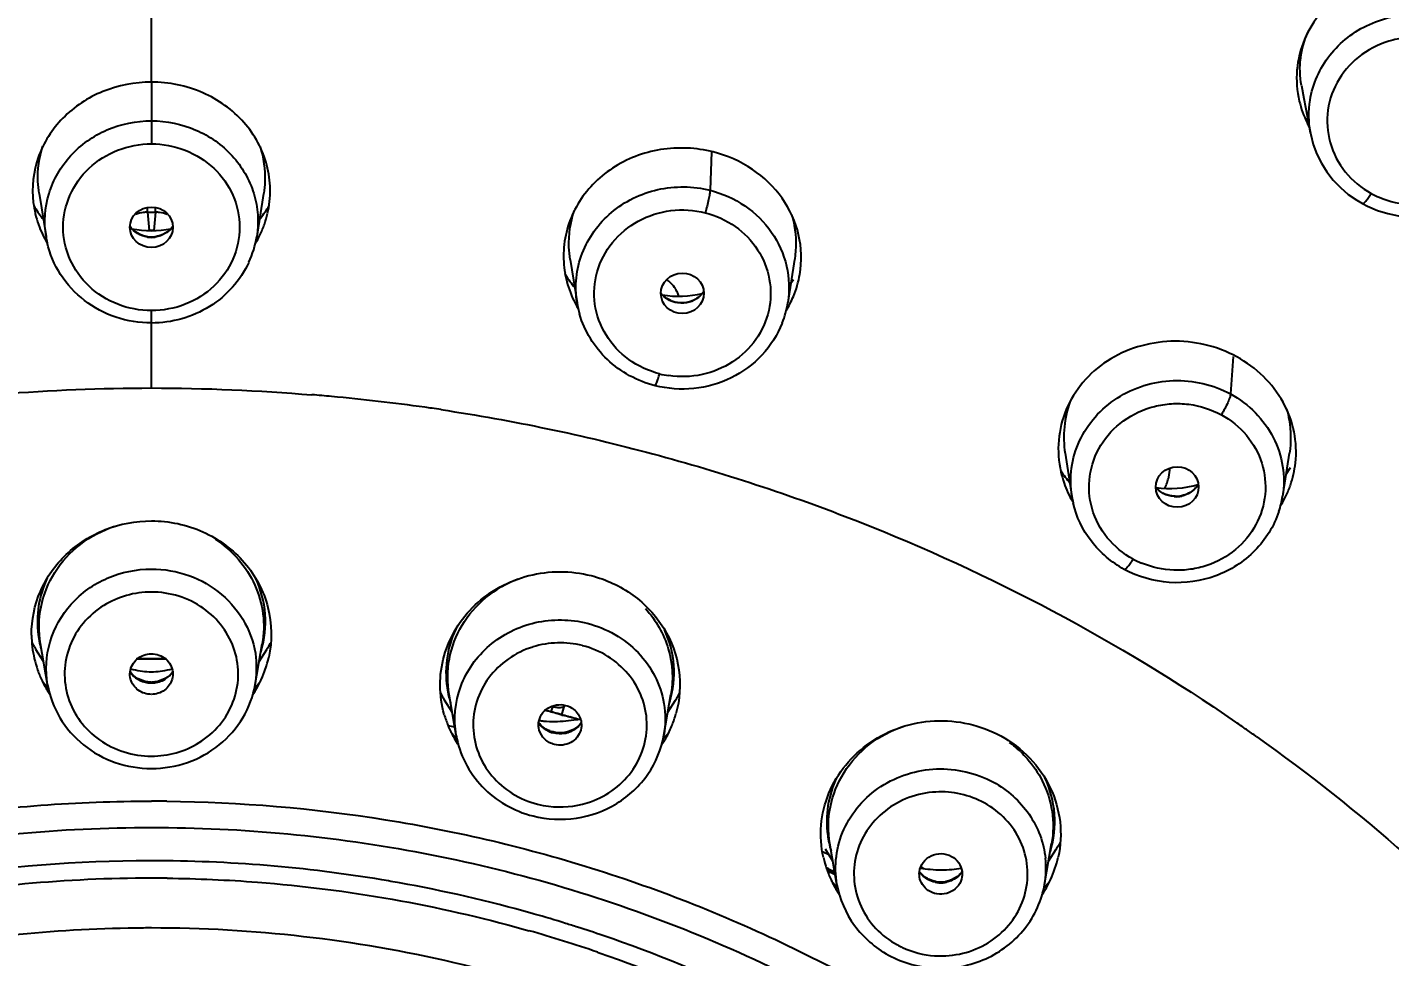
# Model space of a CAD drawing. Header units: millimetres. Extents: x 15137 to 17513, y -10160 to -6800.
# Drawn here: x 16531.18 to 16553.4, y -8244.1 to -8228.93 of the extents above; entities that cross this region are included whole.
import ezdxf

# ---------------------------------------------------------------- set-up
doc = ezdxf.new("R2010")
doc.units = ezdxf.units.MM
doc.styles.add('ARIAL', font='arial.ttf')
doc.dimstyles.get("Standard").update_dxf_attribs({"dimtxt": 15, "dimasz": 15, "dimexe": 0.18, "dimexo": 0.0625, "dimgap": 4, "dimtad": 0, "dimdec": 1, "dimdsep": 46, "dimtxsty": 'ARIAL', "dimcen": 0, "dimclrd": 5, "dimclre": 5, "dimclrt": 5, "dimadec": 0, "dimazin": 0, "dimtfac": 1, "dimtdec": 1, "dimtofl": 0, "dimtmove": 0, "dimatfit": 3, "dimfxl": 1, "dimtolj": 1, "dimtzin": 0, "dimarcsym": 0})

# ---------------------------------------------------------------- blocks, each defined once
blk = doc.blocks.new('*D72')
at = {"color": 5, "lineweight": -2, "transparency": 16777216}
for p, q in [((16473.239, -8277.12), (16473.239, -8173.164)), ((16593.175, -8277.612), (16593.175, -8173.164)), ((16488.239, -8173.344), (16504.502, -8173.344)), ((16578.175, -8173.344), (16561.912, -8173.344))]:
    blk.add_line(p, q, dxfattribs=at)
at = {"color": 5, "transparency": 16777216}
for points in [[(16488.239, -8170.844), (16488.239, -8175.844), (16473.239, -8173.344)], [(16578.175, -8170.844), (16578.175, -8175.844), (16593.175, -8173.344)]]:
    blk.add_solid(points, dxfattribs=at)
at = {"layer": 'Defpoints', "color": 0, "transparency": 16777216}
for p in [(16593.175, -8173.344), (16473.239, -8277.182), (16593.175, -8277.675)]:
    blk.add_point(p, dxfattribs=at)
at = {"color": 5, "transparency": 16777216, "insert": (16533.207, -8173.344), "char_height": 15, "attachment_point": 5, "style": 'ARIAL'}
blk.add_mtext('\\A1;%%C120', dxfattribs=at)

msp = doc.modelspace()

# ---------------------------------------------------------------- linework, layer by layer
at = {"linetype": 'Continuous'}
for p, q in [((16533.207, -8229.826), (16533.207, -8226.805)), ((16533.207, -8229.826), (16533.207, -8230.834)), ((16551.966, -8229.883), (16552.005, -8230.093)), ((16552.005, -8230.093), (16552.086, -8230.519)), ((16552.086, -8230.519), (16552.112, -8230.66)), ((16542.341, -8230.965), (16542.318, -8231.592)), ((16531.377, -8231.643), (16531.488, -8232.348)), ((16535.037, -8231.643), (16534.925, -8232.348)), ((16533.141, -8231.951), (16533.141, -8231.872)), ((16533.141, -8231.951), (16533.273, -8231.951)), ((16533.141, -8231.951), (16533.17, -8232.247)), ((16533.273, -8231.951), (16533.244, -8232.247)), ((16533.273, -8231.951), (16533.273, -8231.872)), ((16531.444, -8232.07), (16531.427, -8232.047)), ((16534.969, -8232.07), (16534.987, -8232.047)), ((16533.244, -8232.247), (16533.17, -8232.247)), ((16540.038, -8232.722), (16540.15, -8233.428)), ((16543.698, -8232.721), (16543.587, -8233.425)), ((16543.637, -8233.108), (16543.679, -8233.048)), ((16533.207, -8233.758), (16533.207, -8233.556)), ((16533.207, -8234.819), (16533.207, -8233.759)), ((16550.851, -8234.306), (16550.808, -8234.917)), ((16548.109, -8235.884), (16548.22, -8236.59)), ((16551.664, -8236.546), (16551.769, -8235.882)), ((16551.715, -8236.226), (16551.784, -8236.116)), ((16551.658, -8236.584), (16551.658, -8236.586)), ((16531.448, -8239.282), (16531.324, -8239.085)), ((16531.514, -8239.659), (16531.398, -8238.994)), ((16534.9, -8239.659), (16535.015, -8238.994)), ((16534.965, -8239.282), (16535.089, -8239.085)), ((16538.113, -8240.111), (16537.989, -8239.915)), ((16538.178, -8240.488), (16538.063, -8239.823)), ((16541.565, -8240.488), (16541.68, -8239.823)), ((16541.63, -8240.111), (16541.754, -8239.915)), ((16539.749, -8240.017), (16539.722, -8240.11)), ((16539.899, -8240.155), (16539.942, -8240.004)), ((16539.917, -8240.167), (16539.899, -8240.163)), ((16539.919, -8240.161), (16539.902, -8240.156)), ((16539.903, -8240.153), (16539.921, -8240.158)), ((16539.903, -8240.156), (16539.92, -8240.161)), ((16544.152, -8242.383), (16544.258, -8242.434)), ((16544.152, -8242.383), (16544.258, -8242.434)), ((16544.323, -8242.544), (16544.199, -8242.347)), ((16544.389, -8242.921), (16544.273, -8242.256)), ((16547.775, -8242.921), (16547.89, -8242.256)), ((16547.84, -8242.544), (16547.964, -8242.347)), ((16545.75, -8242.63), (16545.8, -8242.66)), ((16545.75, -8242.63), (16545.8, -8242.661)), ((16545.778, -8242.658), (16545.752, -8242.643)), ((16545.783, -8242.652), (16545.756, -8242.636)), ((16539.452, -8243.406), (16539.416, -8243.396)), ((16539.452, -8243.407), (16539.416, -8243.396)), ((16539.288, -8243.656), (16539.367, -8243.678)), ((16539.288, -8243.657), (16539.33, -8243.667)), ((16539.33, -8243.667), (16539.366, -8243.679)), ((16540.483, -8244.029), (16540.509, -8244.037)), ((16540.484, -8244.028), (16540.509, -8244.037))]:
    msp.add_line(p, q, dxfattribs=at)
for points in [[(16552.112, -8230.659), (16552.117, -8230.683), (16552.158, -8230.844), (16552.216, -8231.001), (16552.29, -8231.15)], [(16552.959, -8231.809), (16553.044, -8231.852), (16553.206, -8231.92), (16553.375, -8231.972), (16553.55, -8232.007), (16553.728, -8232.025), (16553.906, -8232.025), (16554.084, -8232.007), (16554.26, -8231.972), (16554.431, -8231.921), (16554.596, -8231.852), (16554.753, -8231.768), (16554.899, -8231.669), (16555.034, -8231.557), (16555.156, -8231.432), (16555.264, -8231.297), (16555.357, -8231.152), (16555.434, -8230.998), (16555.494, -8230.838), (16555.537, -8230.672)], [(16552.29, -8231.15), (16552.379, -8231.293), (16552.483, -8231.425), (16552.6, -8231.548), (16552.728, -8231.658), (16552.867, -8231.755), (16552.959, -8231.809)]]:
    msp.add_lwpolyline(points, dxfattribs=at)
for centre, radius, start, end in [((16553.577, -8229.745), 1.693, 193.348, 206.1013), ((16553.545, -8228.866), 2.165, 224.9843, 227.1288), ((16553.61, -8229.73), 1.729, 206.0868, 208.5345), ((16553.805, -8230.355), 1.468, 241.3869, 247.0454), ((16532.943, -8231.593), 1.674, 186.7155, 199.5141), ((16533.133, -8232.466), 0.515, 96.4771, 110.9557), ((16533.134, -8232.473), 0.522, 89.2844, 96.4712), ((16533.279, -8232.473), 0.522, 83.5321, 90.7156), ((16533.28, -8232.466), 0.515, 69.0524, 83.5261), ((16533.468, -8231.592), 1.677, 340.5794, 347.0365), ((16532.996, -8231.572), 1.732, 199.5761, 210.852), ((16533.438, -8231.581), 1.709, 334.2081, 340.5609), ((16533.07, -8232.095), 1.602, 189.0811, 192.5765), ((16533.207, -8231.92), 0.44, 261.6962, 269.9665), ((16533.172, -8232.768), 0.521, 90.2731, 92.8662), ((16533.207, -8231.903), 0.45, 262.4498, 269.9674), ((16533.206, -8231.903), 0.45, 270.0326, 277.5537), ((16533.206, -8231.92), 0.44, 270.0329, 278.2564), ((16533.241, -8232.769), 0.522, 87.1233, 89.7139), ((16533.333, -8232.092), 1.612, 335.2175, 350.8715), ((16533.399, -8231.562), 1.753, 329.1292, 334.2131), ((16541.585, -8232.664), 1.656, 176.8683, 189.7806), ((16541.618, -8232.658), 1.69, 189.7936, 196.1497), ((16541.346, -8233.46), 0.485, 46.8533, 57.1061), ((16542.154, -8232.687), 1.652, 343.8174, 350.3632), ((16541.657, -8232.645), 1.73, 196.2077, 208.7754), ((16541.355, -8233.449), 0.471, 31.4941, 46.8289), ((16541.365, -8233.443), 0.459, 23.6079, 31.4178), ((16541.369, -8233.441), 0.455, 15.4329, 23.5953), ((16542.129, -8232.679), 1.678, 337.3288, 343.7977), ((16541.701, -8232.622), 1.78, 208.7516, 210.704), ((16541.733, -8233.173), 1.604, 189.1536, 195.8629), ((16542.003, -8233.172), 1.604, 338.4746, 350.9398), ((16542.083, -8232.659), 1.728, 328.7714, 337.3163), ((16541.961, -8232.082), 2.161, 317.9781, 319.172), ((16541.878, -8233.028), 1.606, 256.2271, 261.6851), ((16533.075, -8268.544), 33.727, 84.7782, 85.3217), ((16533.301, -8266.224), 31.395, 82.0043, 84.8038), ((16549.773, -8235.621), 1.684, 159.5947, 189.0795), ((16533.519, -8264.57), 29.727, 81.7538, 81.9771), ((16533.502, -8264.693), 29.851, 81.4691, 81.7538), ((16549.722, -8235.803), 1.724, 192.8891, 199.2059), ((16548.923, -8236.076), 0.898, 347.3813, 356.8759), ((16550.226, -8235.86), 1.651, 340.6295, 353.6754), ((16549.756, -8235.79), 1.761, 199.2395, 210.2826), ((16548.91, -8236.072), 0.912, 335.0835, 347.3391), ((16550.189, -8235.847), 1.691, 334.1779, 340.6183), ((16549.796, -8236.335), 1.596, 189.1868, 192.9039), ((16549.917, -8236.148), 0.445, 266.3021, 282.6745), ((16549.916, -8236.129), 0.457, 268.6124, 281.8888), ((16550.08, -8236.334), 1.597, 341.6808, 350.9334), ((16550.166, -8235.836), 1.717, 327.5712, 334.1754), ((16550.021, -8235.24), 2.158, 318.862, 319.4971), ((16550.029, -8235.247), 2.148, 319.496, 321.6615), ((16549.958, -8236.233), 1.565, 241.826, 247.3786), ((16533.011, -8238.836), 1.76, 180.4856, 193.1109), ((16533.031, -8238.633), 1.684, 187.3596, 196.5392), ((16533.042, -8238.001), 2.031, 208.4496, 210.8028), ((16533.048, -8237.998), 2.038, 210.8035, 212.2481), ((16533.364, -8237.997), 2.039, 327.7522, 328.8652), ((16533.371, -8238.001), 2.032, 328.8655, 331.5746), ((16539.871, -8240.473), 1.494, 75.8034, 107.2854), ((16533.02, -8238.834), 1.769, 193.1108, 199.3608), ((16533.207, -8264.394), 25.148, 90.0032, 90.5609), ((16533.207, -8264.375), 25.134, 89.4495, 90.5506), ((16533.207, -8264.393), 25.148, 89.4414, 90.0032), ((16533.38, -8239.396), 1.543, 350.2015, 6.5397), ((16533.395, -8238.835), 1.767, 341.3219, 347.5798), ((16533.037, -8238.828), 1.788, 199.378, 205.5541), ((16533.206, -8238.369), 1.082, 268.2228, 269.9408), ((16533.207, -8238.372), 1.079, 269.9528, 271.8049), ((16533.359, -8238.82), 1.806, 328.9274, 341.2624), ((16533.082, -8238.293), 2.111, 218.2235, 220.2174), ((16533.069, -8238.812), 1.823, 205.5558, 212.2036), ((16533.099, -8238.279), 2.133, 220.2178, 222.4696), ((16533.207, -8239.157), 0.461, 262.6325, 269.9609), ((16533.207, -8239.195), 0.438, 262.2795, 269.9729), ((16533.206, -8239.157), 0.461, 270.0389, 277.3533), ((16533.207, -8239.192), 0.442, 270.0084, 277.2703), ((16533.338, -8238.808), 1.831, 327.8067, 328.9474), ((16533.322, -8238.285), 2.124, 317.5258, 321.6471), ((16533.08, -8238.806), 1.835, 212.1981, 213.4796), ((16533.335, -8238.807), 1.834, 326.4983, 327.8067), ((16539.708, -8238.83), 2.033, 208.4166, 211.0394), ((16539.71, -8238.828), 2.036, 211.0391, 212.2345), ((16539.693, -8239.463), 1.682, 190.6889, 197.0423), ((16540.023, -8238.823), 2.046, 327.7252, 328.9003), ((16540.038, -8238.831), 2.029, 328.8985, 331.3916), ((16539.691, -8239.662), 1.776, 195.9259, 202.12), ((16533.256, -8264.063), 24.817, 74.6281, 75.1483), ((16533.259, -8264.066), 24.816, 74.6307, 75.1506), ((16533.258, -8264.056), 24.81, 74.4627, 74.6281), ((16533.261, -8264.061), 24.81, 74.474, 74.6307), ((16533.263, -8264.052), 24.801, 73.8713, 74.4317), ((16533.259, -8264.05), 24.803, 74.1545, 74.4202), ((16533.262, -8264.043), 24.796, 73.8503, 74.1545), ((16540.052, -8239.661), 1.775, 338.1525, 344.4017), ((16539.711, -8239.653), 1.798, 202.1375, 208.2686), ((16533.229, -8264.872), 25.008, 78.6387, 78.8912), ((16539.729, -8238.967), 1.294, 261.2474, 264.6415), ((16539.87, -8240.029), 0.433, 239.3059, 255.7229), ((16539.793, -8237.998), 2.26, 278.8566, 280.5001), ((16540.022, -8239.649), 1.809, 331.4127, 338.1506), ((16533.88, -8264.924), 29.952, 55.1477, 55.3961), ((16533.89, -8264.91), 29.935, 54.9839, 55.1476), ((16533.899, -8264.898), 29.92, 54.5896, 54.9839), ((16539.751, -8239.12), 2.116, 218.2948, 222.4255), ((16539.74, -8239.638), 1.83, 208.2623, 212.2245), ((16539.75, -8239.631), 1.843, 212.2216, 213.6051), ((16539.873, -8240.029), 0.433, 280.124, 288.3547), ((16540.007, -8239.641), 1.825, 326.3574, 327.8019), ((16540.009, -8239.642), 1.822, 327.8014, 331.4164), ((16539.979, -8239.109), 2.133, 317.5696, 321.6376), ((16546.138, -8242.062), 1.805, 46.2497, 53.8708), ((16533.207, -8265.647), 24.084, 89.397, 89.9999), ((16539.871, -8240.167), 1.491, 255.797, 262.8247), ((16545.903, -8241.895), 1.681, 187.6877, 196.597), ((16546.229, -8241.252), 2.052, 327.7375, 328.9613), ((16546.242, -8241.26), 2.037, 328.9597, 331.5139), ((16533.207, -8265.337), 22.802, 90.0001, 90.619), ((16533.204, -8265.443), 22.907, 80.5481, 89.9941), ((16545.904, -8242.093), 1.779, 192.6143, 198.8391), ((16546.253, -8242.658), 1.544, 350.2067, 6.0479), ((16546.271, -8242.096), 1.767, 341.2611, 347.5192), ((16533.209, -8265.404), 22.584, 90.006, 100.5032), ((16533.207, -8265.306), 22.487, 89.343, 89.9999), ((16533.231, -8265.259), 22.721, 79.8002, 80.5379), ((16533.465, -8264.116), 24.006, 63.0261, 63.391), ((16545.913, -8242.09), 1.788, 198.8393, 205.01), ((16533.48, -8263.555), 23.495, 62.4111, 62.7838), ((16533.499, -8263.568), 23.468, 62.4211, 62.7626), ((16533.491, -8263.594), 23.493, 62.421, 62.7611), ((16545.936, -8242.079), 1.814, 205.0307, 212.2595), ((16545.968, -8241.547), 2.125, 218.282, 222.4584), ((16546.163, -8240.01), 2.677, 261.055, 264.6006), ((16546.082, -8242.412), 0.468, 260.7203, 279.4099), ((16546.111, -8241.055), 1.63, 275.3624, 280.7869), ((16546.186, -8241.539), 2.137, 317.5421, 321.624), ((16546.233, -8242.082), 1.807, 328.826, 341.235), ((16533.235, -8265.238), 22.7, 74.1993, 79.8009), ((16545.956, -8242.067), 1.837, 212.2479, 213.4605), ((16546.082, -8242.455), 0.441, 257.8593, 274.1701), ((16546.082, -8242.453), 0.442, 274.2251, 282.3664), ((16546.217, -8242.072), 1.826, 326.4721, 327.7437), ((16546.226, -8242.078), 1.815, 327.7439, 328.8231), ((16533.269, -8265.112), 22.57, 72.746, 74.1003), ((16533.207, -8265.364), 21.731, 90.0001, 90.6728), ((16533.281, -8265.042), 22.214, 71.0795, 74.0987), ((16533.284, -8265.064), 22.519, 72.2276, 72.7457), ((16533.299, -8265.017), 22.47, 71.121, 72.2278), ((16546.065, -8242.644), 1.443, 241.3758, 244.9856)]:
    msp.add_arc(centre, radius, start, end, dxfattribs=at)
for centre, major_axis, ratio, start_param, end_param in [((16533.207, -8230.815), (2.205, 0), 0.946447, -2.625503, -2.510191), ((16533.207, -8230.815), (2.205, 0), 0.946447, 5.651784, 5.767103), ((16533.207, -8230.757), (1.579, 0), 0.946447, 4.509692, 4.915077), ((16541.845, -8231.89), (2.205, 0.01), 0.946321, -2.600276, -2.479984), ((16541.807, -8231.827), (1.579, 0.007), 0.946321, 4.539742, 4.955889), ((16549.894, -8235.043), (2.206, 0.017), 0.945977, -2.57758, -2.460317), ((16549.821, -8234.966), (1.58, 0.012), 0.945977, 4.557121, 5.001274)]:
    msp.add_ellipse(centre, major_axis=major_axis, ratio=ratio, start_param=start_param, end_param=end_param, dxfattribs=at)
for centre, major_axis, ratio in [((16533.207, -8232.196), (0.35, 0), 0.946426), ((16541.867, -8233.274), (0.35, 0.002), 0.946303), ((16549.938, -8236.435), (0.35, 0.003), 0.945966)]:
    msp.add_ellipse(centre, major_axis=major_axis, ratio=ratio, dxfattribs=at)
for points, knots in [([(16470.777, -8261.974), (16470.564, -8257.996), (16470.997, -8249.952), (16474.202, -8238.288), (16478.885, -8229.292), (16483.703, -8222.757), (16489.224, -8216.684), (16497.308, -8210.143), (16506.567, -8205.306), (16514.472, -8202.545), (16522.655, -8200.546), (16528.993, -8199.939), (16533.207, -8199.939)], [0, 0, 0, 0, 0.121522, 0.243492, 0.366411, 0.428424, 0.490784, 0.616404, 0.743348, 0.807307, 0.871469, 1, 1, 1, 1]), ([(16595.636, -8261.974), (16595.849, -8257.996), (16595.417, -8249.952), (16592.212, -8238.288), (16587.529, -8229.292), (16582.711, -8222.757), (16577.189, -8216.684), (16569.106, -8210.143), (16559.846, -8205.306), (16551.941, -8202.545), (16543.759, -8200.546), (16537.42, -8199.939), (16533.207, -8199.939)], [0, 0, 0, 0, 0.121522, 0.243492, 0.366411, 0.428424, 0.490784, 0.616404, 0.743348, 0.807307, 0.871469, 1, 1, 1, 1]), ([(16470.991, -8261.672), (16471.131, -8257.909), (16471.921, -8252.257), (16474.088, -8245.011), (16476.987, -8237.969), (16481.943, -8229.707), (16488.441, -8222.535), (16494.421, -8217.583), (16500.907, -8213.172), (16509.804, -8208.805), (16521.3, -8205.597), (16533.231, -8204.516), (16545.161, -8205.605), (16556.655, -8208.822), (16565.548, -8213.196), (16572.03, -8217.612), (16578.007, -8222.568), (16584.499, -8229.745), (16589.448, -8238.01), (16592.341, -8245.055), (16594.502, -8252.302), (16595.287, -8257.955), (16595.424, -8261.718)], [0, 0, 0, 0, 0.060743, 0.091251, 0.121862, 0.183409, 0.24559, 0.276968, 0.308508, 0.371957, 0.43586, 0.500007, 0.564153, 0.628055, 0.691501, 0.72304, 0.754416, 0.816594, 0.87814, 0.90875, 0.939257, 1, 1, 1, 1]), ([(16564.381, -8314.305), (16567.838, -8312.393), (16574.372, -8307.927), (16582.642, -8299.515), (16589.031, -8289.732), (16593.285, -8278.952), (16595.236, -8267.588), (16594.805, -8256.082), (16592.012, -8244.879), (16586.965, -8234.412), (16579.866, -8225.082), (16570.989, -8217.243), (16560.678, -8211.19), (16549.326, -8207.149), (16537.365, -8205.269), (16525.245, -8205.622), (16513.431, -8208.191), (16506.013, -8211.338), (16502.506, -8213.238)], [0, 0, 0, 0, 0.063059, 0.125441, 0.187164, 0.248341, 0.309174, 0.36992, 0.430848, 0.492201, 0.554154, 0.616784, 0.680067, 0.743881, 0.808029, 0.872266, 0.936332, 1, 1, 1, 1]), ([(16473.56, -8257.835), (16473.951, -8254.395), (16475.41, -8247.553), (16479.526, -8237.874), (16485.436, -8229.067), (16492.936, -8221.431), (16501.775, -8215.216), (16511.656, -8210.626), (16522.248, -8207.81), (16529.555, -8207.178), (16533.207, -8207.178)], [0, 0, 0, 0, 0.121505, 0.243723, 0.366989, 0.491492, 0.617254, 0.744133, 0.87184, 1, 1, 1, 1]), ([(16533.207, -8207.178), (16536.868, -8207.178), (16544.193, -8207.813), (16554.809, -8210.643), (16564.71, -8215.255), (16573.561, -8221.5), (16581.064, -8229.17), (16586.965, -8238.014), (16591.061, -8247.729), (16592.498, -8254.594), (16592.877, -8258.044)], [0, 0, 0, 0, 0.128167, 0.25588, 0.382762, 0.508523, 0.633022, 0.756282, 0.878495, 1, 1, 1, 1]), ([(16473.899, -8257.418), (16474.31, -8254.013), (16475.796, -8247.245), (16479.926, -8237.68), (16485.819, -8228.982), (16493.277, -8221.444), (16502.051, -8215.31), (16511.851, -8210.781), (16522.348, -8208.004), (16529.588, -8207.381), (16533.207, -8207.381)], [0, 0, 0, 0, 0.121478, 0.243672, 0.366932, 0.491438, 0.617211, 0.744105, 0.871826, 1, 1, 1, 1]), ([(16533.207, -8207.381), (16536.825, -8207.381), (16544.065, -8208.004), (16554.563, -8210.781), (16564.362, -8215.31), (16573.136, -8221.444), (16580.595, -8228.982), (16586.488, -8237.68), (16590.617, -8247.245), (16592.104, -8254.013), (16592.514, -8257.418)], [0, 0, 0, 0, 0.128174, 0.255895, 0.382789, 0.508562, 0.633068, 0.756328, 0.878522, 1, 1, 1, 1]), ([(16533.207, -8207.81), (16529.615, -8207.81), (16522.43, -8208.429), (16512.01, -8211.184), (16502.282, -8215.677), (16493.571, -8221.764), (16486.164, -8229.244), (16481.271, -8236.458), (16478.243, -8242.652), (16475.831, -8249.055), (16474.719, -8254.092), (16474.309, -8257.473)], [0, 0, 0, 0, 0.128122, 0.255798, 0.382654, 0.508402, 0.632897, 0.75616, 0.817448, 0.87851, 1, 1, 1, 1]), ([(16592.105, -8257.473), (16591.694, -8254.092), (16590.583, -8249.055), (16588.171, -8242.652), (16585.143, -8236.458), (16580.25, -8229.244), (16572.843, -8221.764), (16564.131, -8215.677), (16554.403, -8211.184), (16543.984, -8208.429), (16536.798, -8207.81), (16533.207, -8207.81)], [0, 0, 0, 0, 0.12149, 0.182552, 0.24384, 0.367103, 0.491598, 0.617346, 0.744202, 0.871878, 1, 1, 1, 1]), ([(16591.795, -8257.51), (16591.391, -8254.233), (16589.959, -8247.72), (16586.03, -8238.497), (16580.442, -8230.076), (16573.375, -8222.725), (16565.051, -8216.673), (16555.733, -8212.106), (16545.716, -8209.163), (16538.777, -8208.347), (16535.298, -8208.23)], [0, 0, 0, 0, 0.121577, 0.243853, 0.367143, 0.491628, 0.617339, 0.744155, 0.871821, 1, 1, 1, 1]), ([(16554.852, -8228.263), (16554.519, -8228.081), (16553.748, -8227.903), (16552.818, -8228.191), (16552.27, -8228.67), (16551.991, -8229.118), (16551.864, -8229.624), (16551.89, -8229.97), (16551.929, -8230.136)], [0, 0, 0, 0, 0.263679, 0.520342, 0.643674, 0.763375, 0.881308, 1, 1, 1, 1]), ([(16552.105, -8230.12), (16552.148, -8229.856), (16552.378, -8229.338), (16553.052, -8228.822), (16553.894, -8228.654), (16554.455, -8228.805), (16554.7, -8228.938)], [0, 0, 0, 0, 0.242964, 0.492066, 0.746232, 1, 1, 1, 1]), ([(16551.966, -8229.883), (16551.938, -8229.735), (16551.928, -8229.43), (16552.014, -8229.138), (16552.076, -8229.003)], [0, 0, 0, 0, 0.504024, 1, 1, 1, 1]), ([(16554.55, -8229.272), (16554.387, -8229.183), (16554.111, -8229.096), (16553.734, -8229.087), (16553.363, -8229.146), (16552.933, -8229.345), (16552.549, -8229.754), (16552.36, -8230.275), (16552.398, -8230.826), (16552.653, -8231.318), (16552.942, -8231.555), (16553.103, -8231.643)], [0, 0, 0, 0, 0.127508, 0.191968, 0.256392, 0.383585, 0.508225, 0.630483, 0.752004, 0.874729, 1, 1, 1, 1]), ([(16553.233, -8231.706), (16553.4, -8231.777), (16553.764, -8231.857), (16554.311, -8231.777), (16554.792, -8231.513), (16555.138, -8231.097), (16555.297, -8230.587), (16555.244, -8230.057), (16554.987, -8229.586), (16554.706, -8229.357), (16554.55, -8229.272)], [0, 0, 0, 0, 0.128198, 0.25653, 0.383352, 0.507596, 0.629695, 0.751321, 0.874369, 1, 1, 1, 1]), ([(16533.207, -8229.826), (16532.938, -8229.826), (16532.402, -8229.928), (16531.731, -8230.369), (16531.309, -8231.029), (16531.251, -8231.544), (16531.28, -8231.789)], [0, 0, 0, 0, 0.261599, 0.515634, 0.760133, 1, 1, 1, 1]), ([(16535.102, -8231.968), (16535.132, -8231.84), (16535.161, -8231.575), (16535.106, -8231.179), (16534.958, -8230.805), (16534.644, -8230.357), (16534.059, -8229.94), (16533.492, -8229.826), (16533.207, -8229.826)], [0, 0, 0, 0, 0.120877, 0.24141, 0.362802, 0.486103, 0.7389, 1, 1, 1, 1]), ([(16531.488, -8232.345), (16531.451, -8232.114), (16531.485, -8231.626), (16531.855, -8230.989), (16532.465, -8230.558), (16532.96, -8230.458), (16533.207, -8230.457)], [0, 0, 0, 0, 0.243618, 0.490415, 0.743009, 1, 1, 1, 1]), ([(16533.207, -8230.458), (16533.453, -8230.458), (16533.948, -8230.559), (16534.558, -8230.989), (16534.928, -8231.626), (16534.962, -8232.114), (16534.926, -8232.345)], [0, 0, 0, 0, 0.256991, 0.509585, 0.756382, 1, 1, 1, 1]), ([(16533.207, -8233.556), (16533.02, -8233.555), (16532.646, -8233.487), (16532.168, -8233.186), (16531.845, -8232.734), (16531.73, -8232.195), (16531.845, -8231.657), (16532.168, -8231.204), (16532.645, -8230.903), (16533.02, -8230.835), (16533.206, -8230.834)], [0, 0, 0, 0, 0.128221, 0.254572, 0.378244, 0.499993, 0.621743, 0.745415, 0.871771, 1, 1, 1, 1]), ([(16533.206, -8230.834), (16533.393, -8230.835), (16533.768, -8230.903), (16534.245, -8231.204), (16534.569, -8231.656), (16534.683, -8232.194), (16534.569, -8232.733), (16534.246, -8233.186), (16533.769, -8233.487), (16533.394, -8233.555), (16533.207, -8233.556)], [0, 0, 0, 0, 0.128225, 0.254579, 0.378252, 0.500003, 0.621752, 0.745423, 0.871775, 1, 1, 1, 1]), ([(16531.375, -8231.641), (16531.365, -8231.577), (16531.339, -8231.32), (16531.376, -8231.058), (16531.436, -8230.874)], [0, 0, 0, 0, 0.251917, 1, 1, 1, 1]), ([(16534.978, -8230.876), (16535.038, -8231.059), (16535.074, -8231.321), (16535.048, -8231.577), (16535.038, -8231.641)], [0, 0, 0, 0, 0.748074, 1, 1, 1, 1]), ([(16542.371, -8230.966), (16542.093, -8230.896), (16541.507, -8230.869), (16540.828, -8231.128), (16540.398, -8231.483), (16540.15, -8231.808), (16539.986, -8232.177), (16539.939, -8232.441), (16539.932, -8232.573)], [0, 0, 0, 0, 0.259287, 0.513646, 0.638001, 0.760022, 0.880361, 1, 1, 1, 1]), ([(16543.783, -8232.964), (16543.819, -8232.752), (16543.805, -8232.305), (16543.524, -8231.691), (16543.026, -8231.212), (16542.596, -8231.023), (16542.371, -8230.966)], [0, 0, 0, 0, 0.241129, 0.485919, 0.738901, 1, 1, 1, 1]), ([(16540.149, -8233.424), (16540.107, -8233.158), (16540.167, -8232.589), (16540.672, -8231.896), (16541.453, -8231.514), (16542.043, -8231.522), (16542.318, -8231.592)], [0, 0, 0, 0, 0.242733, 0.489781, 0.743411, 1, 1, 1, 1]), ([(16542.318, -8231.592), (16542.317, -8231.612), (16542.31, -8231.663), (16542.286, -8231.785), (16542.261, -8231.887), (16542.241, -8231.958)], [0, 0, 0, 0, 0.162553, 0.407364, 1, 1, 1, 1]), ([(16542.318, -8231.592), (16542.52, -8231.643), (16542.905, -8231.815), (16543.351, -8232.254), (16543.603, -8232.817), (16543.618, -8233.227), (16543.587, -8233.423)], [0, 0, 0, 0, 0.256434, 0.508104, 0.75514, 1, 1, 1, 1]), ([(16552.959, -8231.808), (16552.966, -8231.811), (16552.99, -8231.797), (16553.019, -8231.764), (16553.061, -8231.709), (16553.088, -8231.667), (16553.103, -8231.643)], [0, 0, 0, 0, 0.097703, 0.310755, 0.631465, 1, 1, 1, 1]), ([(16540.038, -8232.722), (16540.027, -8232.656), (16540, -8232.388), (16540.04, -8232.114), (16540.105, -8231.923)], [0, 0, 0, 0, 0.251321, 1, 1, 1, 1]), ([(16541.496, -8234.588), (16541.317, -8234.541), (16540.974, -8234.385), (16540.593, -8233.976), (16540.404, -8233.457), (16540.443, -8232.909), (16540.701, -8232.419), (16541.135, -8232.062), (16541.676, -8231.888), (16542.058, -8231.914), (16542.24, -8231.958)], [0, 0, 0, 0, 0.12714, 0.251701, 0.373912, 0.495418, 0.618293, 0.743766, 0.871538, 1, 1, 1, 1]), ([(16542.24, -8231.958), (16542.413, -8232.003), (16542.745, -8232.152), (16543.121, -8232.54), (16543.32, -8233.033), (16543.309, -8233.563), (16543.091, -8234.05), (16542.7, -8234.423), (16542.194, -8234.633), (16541.825, -8234.643), (16541.646, -8234.617)], [0, 0, 0, 0, 0.127292, 0.252105, 0.374576, 0.496163, 0.618823, 0.743896, 0.871379, 1, 1, 1, 1]), ([(16533.144, -8232.355), (16533.087, -8232.346), (16532.977, -8232.308), (16532.89, -8232.229), (16532.857, -8232.183)], [0, 0, 0, 0, 0.504187, 1, 1, 1, 1]), ([(16533.148, -8232.349), (16533.09, -8232.342), (16532.979, -8232.305), (16532.891, -8232.227), (16532.858, -8232.182)], [0, 0, 0, 0, 0.510566, 1, 1, 1, 1]), ([(16533.556, -8232.182), (16533.523, -8232.227), (16533.435, -8232.305), (16533.323, -8232.342), (16533.266, -8232.349)], [0, 0, 0, 0, 0.48943, 1, 1, 1, 1]), ([(16533.563, -8232.173), (16533.531, -8232.222), (16533.443, -8232.306), (16533.328, -8232.346), (16533.27, -8232.355)], [0, 0, 0, 0, 0.495642, 1, 1, 1, 1]), ([(16543.648, -8231.99), (16543.666, -8232.049), (16543.724, -8232.287), (16543.728, -8232.537), (16543.699, -8232.718)], [0, 0, 0, 0, 0.251172, 1, 1, 1, 1]), ([(16533.207, -8233.758), (16533.011, -8233.758), (16532.619, -8233.695), (16532.097, -8233.417), (16531.699, -8232.988), (16531.548, -8232.629), (16531.507, -8232.444)], [0, 0, 0, 0, 0.253752, 0.505466, 0.754128, 1, 1, 1, 1]), ([(16534.797, -8232.768), (16534.729, -8232.915), (16534.547, -8233.191), (16534.165, -8233.51), (16533.706, -8233.712), (16533.373, -8233.758), (16533.207, -8233.759)], [0, 0, 0, 0, 0.246435, 0.495476, 0.747036, 1, 1, 1, 1]), ([(16541.748, -8233.422), (16541.726, -8233.417), (16541.638, -8233.387), (16541.56, -8233.327), (16541.517, -8233.273)], [0, 0, 0, 0, 0.253088, 1, 1, 1, 1]), ([(16541.745, -8233.416), (16541.722, -8233.41), (16541.636, -8233.381), (16541.56, -8233.325), (16541.518, -8233.272)], [0, 0, 0, 0, 0.257992, 1, 1, 1, 1]), ([(16542.216, -8233.245), (16542.183, -8233.294), (16542.09, -8233.38), (16541.971, -8233.419), (16541.91, -8233.427)], [0, 0, 0, 0, 0.489378, 1, 1, 1, 1]), ([(16542.216, -8233.246), (16542.185, -8233.293), (16542.102, -8233.375), (16541.993, -8233.418), (16541.937, -8233.429)], [0, 0, 0, 0, 0.49624, 1, 1, 1, 1]), ([(16541.422, -8234.781), (16541.135, -8234.708), (16540.593, -8234.418), (16540.27, -8233.89), (16540.19, -8233.611)], [0, 0, 0, 0, 0.504791, 1, 1, 1, 1]), ([(16543.495, -8233.761), (16543.419, -8233.952), (16543.191, -8234.311), (16542.676, -8234.688), (16542.058, -8234.864), (16541.626, -8234.833), (16541.422, -8234.781)], [0, 0, 0, 0, 0.245924, 0.495204, 0.747206, 1, 1, 1, 1]), ([(16550.91, -8234.31), (16550.587, -8234.134), (16549.838, -8233.957), (16548.925, -8234.234), (16548.383, -8234.709), (16548.104, -8235.16), (16547.978, -8235.67), (16548.003, -8236.019), (16548.041, -8236.188)], [0, 0, 0, 0, 0.258365, 0.512565, 0.636652, 0.758327, 0.878905, 1, 1, 1, 1]), ([(16551.867, -8236.042), (16551.886, -8235.874), (16551.87, -8235.527), (16551.686, -8235.036), (16551.36, -8234.611), (16551.068, -8234.397), (16550.91, -8234.31)], [0, 0, 0, 0, 0.242517, 0.488528, 0.740908, 1, 1, 1, 1]), ([(16541.422, -8234.781), (16541.423, -8234.781), (16541.428, -8234.777), (16541.437, -8234.76), (16541.453, -8234.722), (16541.473, -8234.662), (16541.488, -8234.614), (16541.495, -8234.588)], [0, 0, 0, 0, 0.025686, 0.081009, 0.285764, 0.602269, 1, 1, 1, 1]), ([(16523.514, -8236.34), (16524.294, -8236.089), (16525.874, -8235.647), (16528.29, -8235.167), (16530.741, -8234.888), (16532.385, -8234.819), (16533.207, -8234.819)], [0, 0, 0, 0, 0.249392, 0.499308, 0.749563, 1, 1, 1, 1]), ([(16548.22, -8236.586), (16548.196, -8236.434), (16548.193, -8236.122), (16548.326, -8235.672), (16548.586, -8235.276), (16549.071, -8234.859), (16549.871, -8234.61), (16550.528, -8234.764), (16550.809, -8234.917)], [0, 0, 0, 0, 0.121599, 0.243713, 0.36727, 0.492736, 0.746089, 1, 1, 1, 1]), ([(16549.219, -8237.613), (16549.06, -8237.524), (16548.771, -8237.289), (16548.514, -8236.799), (16548.475, -8236.251), (16548.663, -8235.732), (16549.045, -8235.323), (16549.474, -8235.125), (16549.844, -8235.068), (16550.22, -8235.078), (16550.494, -8235.167), (16550.658, -8235.255)], [0, 0, 0, 0, 0.125413, 0.248215, 0.369646, 0.491794, 0.61629, 0.743348, 0.807772, 0.872284, 1, 1, 1, 1]), ([(16550.808, -8234.917), (16550.807, -8234.937), (16550.793, -8234.985), (16550.747, -8235.1), (16550.697, -8235.192), (16550.659, -8235.255)], [0, 0, 0, 0, 0.160304, 0.403136, 1, 1, 1, 1]), ([(16550.808, -8234.917), (16550.957, -8234.998), (16551.229, -8235.203), (16551.527, -8235.613), (16551.683, -8236.089), (16551.683, -8236.423), (16551.658, -8236.584)], [0, 0, 0, 0, 0.255079, 0.506052, 0.753669, 1, 1, 1, 1]), ([(16537.93, -8235.172), (16539.094, -8235.346), (16541.4, -8235.83), (16545.849, -8237.292), (16548.976, -8238.95), (16550.89, -8240.271)], [0, 0, 0, 0, 0.251731, 0.502631, 1, 1, 1, 1]), ([(16550.658, -8235.255), (16550.813, -8235.341), (16551.093, -8235.566), (16551.35, -8236.034), (16551.407, -8236.561), (16551.25, -8237.069), (16550.908, -8237.484), (16550.51, -8237.703), (16550.158, -8237.787), (16549.795, -8237.807), (16549.523, -8237.747), (16549.356, -8237.678)], [0, 0, 0, 0, 0.125538, 0.248532, 0.370077, 0.49211, 0.616266, 0.74298, 0.807305, 0.871826, 1, 1, 1, 1]), ([(16551.723, -8235.164), (16551.74, -8235.223), (16551.794, -8235.457), (16551.797, -8235.704), (16551.769, -8235.881)], [0, 0, 0, 0, 0.25231, 1, 1, 1, 1]), ([(16550.27, -8236.412), (16550.255, -8236.433), (16550.185, -8236.511), (16550.087, -8236.56), (16550.01, -8236.577)], [0, 0, 0, 0, 0.244537, 1, 1, 1, 1]), ([(16550.271, -8236.413), (16550.226, -8236.476), (16550.139, -8236.545), (16550.04, -8236.576), (16550.015, -8236.582)], [0, 0, 0, 0, 0.745656, 1, 1, 1, 1]), ([(16549.905, -8236.586), (16549.887, -8236.586), (16549.817, -8236.58), (16549.749, -8236.558), (16549.703, -8236.533)], [0, 0, 0, 0, 0.25415, 1, 1, 1, 1]), ([(16549.075, -8237.779), (16548.869, -8237.666), (16548.499, -8237.355), (16548.292, -8236.918), (16548.24, -8236.692)], [0, 0, 0, 0, 0.503732, 1, 1, 1, 1]), ([(16551.597, -8236.836), (16551.518, -8237.072), (16551.244, -8237.517), (16550.585, -8237.937), (16549.807, -8238.048), (16549.299, -8237.901), (16549.075, -8237.779)], [0, 0, 0, 0, 0.245727, 0.495504, 0.748025, 1, 1, 1, 1]), ([(16531.251, -8238.851), (16531.249, -8238.609), (16531.35, -8238.114), (16531.789, -8237.495), (16532.44, -8237.084), (16532.952, -8236.988), (16533.207, -8236.988)], [0, 0, 0, 0, 0.243484, 0.490822, 0.743507, 1, 1, 1, 1]), ([(16531.398, -8238.994), (16531.364, -8238.796), (16531.369, -8238.382), (16531.602, -8237.805), (16532.028, -8237.34), (16532.405, -8237.143), (16532.604, -8237.077)], [0, 0, 0, 0, 0.245315, 0.492435, 0.743872, 1, 1, 1, 1]), ([(16533.207, -8236.988), (16533.493, -8236.988), (16534.068, -8237.109), (16534.768, -8237.624), (16535.17, -8238.38), (16535.18, -8238.95), (16535.121, -8239.215)], [0, 0, 0, 0, 0.257185, 0.50967, 0.756244, 1, 1, 1, 1]), ([(16534.247, -8237.287), (16534.388, -8237.379), (16534.643, -8237.6), (16534.914, -8238.023), (16535.05, -8238.502), (16535.043, -8238.833), (16535.015, -8238.994)], [0, 0, 0, 0, 0.254586, 0.505367, 0.753152, 1, 1, 1, 1]), ([(16549.075, -8237.778), (16549.082, -8237.782), (16549.106, -8237.767), (16549.134, -8237.736), (16549.176, -8237.681), (16549.204, -8237.637), (16549.219, -8237.613)], [0, 0, 0, 0, 0.09674, 0.303452, 0.614191, 1, 1, 1, 1]), ([(16531.509, -8237.918), (16531.441, -8238.062), (16531.345, -8238.37), (16531.34, -8238.692), (16531.361, -8238.849)], [0, 0, 0, 0, 0.501155, 1, 1, 1, 1]), ([(16531.514, -8239.659), (16531.474, -8239.43), (16531.502, -8238.943), (16531.864, -8238.306), (16532.469, -8237.875), (16532.961, -8237.774), (16533.207, -8237.774)], [0, 0, 0, 0, 0.24364, 0.490387, 0.742954, 1, 1, 1, 1]), ([(16533.207, -8237.774), (16533.414, -8237.774), (16533.83, -8237.846), (16534.373, -8238.158), (16534.765, -8238.634), (16534.89, -8239.024), (16534.912, -8239.221)], [0, 0, 0, 0, 0.255987, 0.50864, 0.756379, 1, 1, 1, 1]), ([(16534.995, -8239.118), (16535.054, -8238.923), (16535.101, -8238.507), (16534.992, -8238.103), (16534.904, -8237.918)], [0, 0, 0, 0, 0.499302, 1, 1, 1, 1]), ([(16537.983, -8240.149), (16537.939, -8239.994), (16537.893, -8239.67), (16537.96, -8239.184), (16538.159, -8238.731), (16538.579, -8238.213), (16539.347, -8237.796), (16540.05, -8237.798), (16540.378, -8237.881)], [0, 0, 0, 0, 0.12209, 0.244184, 0.367204, 0.491812, 0.744161, 1, 1, 1, 1]), ([(16538.063, -8239.823), (16538.03, -8239.632), (16538.032, -8239.232), (16538.247, -8238.672), (16538.644, -8238.212), (16538.999, -8238.007), (16539.188, -8237.935)], [0, 0, 0, 0, 0.24555, 0.492779, 0.744071, 1, 1, 1, 1]), ([(16540.378, -8237.881), (16540.621, -8237.943), (16541.085, -8238.156), (16541.603, -8238.709), (16541.86, -8239.411), (16541.827, -8239.908), (16541.762, -8240.139)], [0, 0, 0, 0, 0.256669, 0.508072, 0.754762, 1, 1, 1, 1]), ([(16533.207, -8238.15), (16533.07, -8238.15), (16532.797, -8238.187), (16532.545, -8238.298), (16532.43, -8238.369)], [0, 0, 0, 0, 0.502103, 1, 1, 1, 1]), ([(16533.984, -8240.608), (16534.108, -8240.531), (16534.334, -8240.338), (16534.559, -8239.958), (16534.647, -8239.53), (16534.587, -8239.097), (16534.385, -8238.705), (16534.064, -8238.394), (16533.658, -8238.195), (16533.357, -8238.15), (16533.207, -8238.15)], [0, 0, 0, 0, 0.125982, 0.249793, 0.372145, 0.49436, 0.617817, 0.743373, 0.871037, 1, 1, 1, 1]), ([(16532.43, -8238.369), (16532.305, -8238.446), (16532.08, -8238.64), (16531.854, -8239.019), (16531.767, -8239.448), (16531.827, -8239.881), (16532.029, -8240.273), (16532.349, -8240.583), (16532.755, -8240.782), (16533.056, -8240.828), (16533.207, -8240.828)], [0, 0, 0, 0, 0.125982, 0.249793, 0.372145, 0.49436, 0.617817, 0.743373, 0.871037, 1, 1, 1, 1]), ([(16541.267, -8238.42), (16541.435, -8238.607), (16541.693, -8239.058), (16541.722, -8239.578), (16541.68, -8239.823)], [0, 0, 0, 0, 0.503239, 1, 1, 1, 1]), ([(16538.178, -8240.488), (16538.133, -8240.225), (16538.185, -8239.659), (16538.681, -8238.965), (16539.456, -8238.582), (16540.042, -8238.59), (16540.315, -8238.659)], [0, 0, 0, 0, 0.242755, 0.489761, 0.743371, 1, 1, 1, 1]), ([(16538.17, -8238.756), (16538.096, -8238.914), (16537.997, -8239.252), (16538.008, -8239.605), (16538.04, -8239.775)], [0, 0, 0, 0, 0.501061, 1, 1, 1, 1]), ([(16540.315, -8238.659), (16540.473, -8238.699), (16540.776, -8238.821), (16541.16, -8239.121), (16541.438, -8239.512), (16541.539, -8239.814), (16541.565, -8239.968)], [0, 0, 0, 0, 0.255369, 0.507315, 0.755221, 1, 1, 1, 1]), ([(16541.661, -8239.946), (16541.718, -8239.753), (16541.765, -8239.343), (16541.66, -8238.943), (16541.575, -8238.76)], [0, 0, 0, 0, 0.4993, 1, 1, 1, 1]), ([(16539.427, -8239.047), (16539.285, -8239.091), (16539.015, -8239.223), (16538.694, -8239.533), (16538.492, -8239.924), (16538.431, -8240.357), (16538.518, -8240.786), (16538.744, -8241.166), (16539.082, -8241.458), (16539.36, -8241.575), (16539.505, -8241.612)], [0, 0, 0, 0, 0.1278, 0.253491, 0.377077, 0.499413, 0.62188, 0.745799, 0.871891, 1, 1, 1, 1]), ([(16540.315, -8241.59), (16540.457, -8241.546), (16540.728, -8241.414), (16541.048, -8241.104), (16541.251, -8240.712), (16541.312, -8240.279), (16541.224, -8239.85), (16540.999, -8239.471), (16540.66, -8239.179), (16540.382, -8239.061), (16540.238, -8239.025)], [0, 0, 0, 0, 0.1278, 0.253491, 0.377077, 0.499413, 0.62188, 0.745799, 0.871891, 1, 1, 1, 1]), ([(16532.859, -8239.452), (16532.868, -8239.373), (16532.955, -8239.215), (16533.124, -8239.158), (16533.207, -8239.158)], [0, 0, 0, 0, 0.490587, 1, 1, 1, 1]), ([(16533.207, -8239.158), (16533.289, -8239.158), (16533.458, -8239.215), (16533.545, -8239.373), (16533.555, -8239.452)], [0, 0, 0, 0, 0.50939, 1, 1, 1, 1]), ([(16533.148, -8239.615), (16533.09, -8239.607), (16532.979, -8239.572), (16532.891, -8239.495), (16532.859, -8239.452)], [0, 0, 0, 0, 0.522813, 1, 1, 1, 1]), ([(16532.859, -8239.457), (16532.892, -8239.503), (16532.979, -8239.583), (16533.091, -8239.621), (16533.148, -8239.629)], [0, 0, 0, 0, 0.494494, 1, 1, 1, 1]), ([(16533.554, -8239.452), (16533.522, -8239.495), (16533.434, -8239.572), (16533.324, -8239.607), (16533.265, -8239.615)], [0, 0, 0, 0, 0.477181, 1, 1, 1, 1]), ([(16531.514, -8239.659), (16531.546, -8239.849), (16531.685, -8240.222), (16532.079, -8240.672), (16532.607, -8240.963), (16533.007, -8241.03), (16533.207, -8241.03)], [0, 0, 0, 0, 0.245834, 0.494379, 0.746111, 1, 1, 1, 1]), ([(16533.207, -8239.82), (16533.132, -8239.82), (16532.98, -8239.773), (16532.888, -8239.643), (16532.868, -8239.573)], [0, 0, 0, 0, 0.508358, 1, 1, 1, 1]), ([(16533.545, -8239.573), (16533.526, -8239.643), (16533.433, -8239.773), (16533.282, -8239.82), (16533.207, -8239.82)], [0, 0, 0, 0, 0.49163, 1, 1, 1, 1]), ([(16533.207, -8241.03), (16533.406, -8241.03), (16533.806, -8240.963), (16534.334, -8240.672), (16534.728, -8240.222), (16534.867, -8239.849), (16534.9, -8239.659)], [0, 0, 0, 0, 0.253891, 0.505621, 0.754165, 1, 1, 1, 1]), ([(16539.523, -8240.282), (16539.529, -8240.235), (16539.563, -8240.141), (16539.669, -8240.036), (16539.811, -8239.982), (16539.914, -8239.986), (16539.962, -8239.999)], [0, 0, 0, 0, 0.24294, 0.491005, 0.744562, 1, 1, 1, 1]), ([(16539.749, -8240.017), (16539.772, -8240.023), (16539.818, -8240.031), (16539.878, -8240.036), (16539.938, -8240.026), (16539.942, -8240.004)], [0, 0, 0, 0, 0.363532, 0.669571, 1, 1, 1, 1]), ([(16539.962, -8239.999), (16540.027, -8240.015), (16540.151, -8240.086), (16540.211, -8240.215), (16540.219, -8240.28)], [0, 0, 0, 0, 0.508057, 1, 1, 1, 1]), ([(16539.757, -8240.434), (16539.733, -8240.428), (16539.644, -8240.397), (16539.565, -8240.337), (16539.524, -8240.282)], [0, 0, 0, 0, 0.266195, 1, 1, 1, 1]), ([(16539.781, -8240.638), (16539.723, -8240.623), (16539.613, -8240.565), (16539.548, -8240.458), (16539.533, -8240.402)], [0, 0, 0, 0, 0.507259, 1, 1, 1, 1]), ([(16540.21, -8240.402), (16540.187, -8240.486), (16540.062, -8240.639), (16539.868, -8240.66), (16539.781, -8240.638)], [0, 0, 0, 0, 0.491398, 1, 1, 1, 1]), ([(16540.22, -8240.281), (16540.187, -8240.326), (16540.095, -8240.404), (16539.979, -8240.439), (16539.919, -8240.446)], [0, 0, 0, 0, 0.477152, 1, 1, 1, 1]), ([(16540.22, -8240.285), (16540.182, -8240.339), (16540.112, -8240.4), (16540.031, -8240.434), (16540.009, -8240.441)], [0, 0, 0, 0, 0.745282, 1, 1, 1, 1]), ([(16544.168, -8242.482), (16544.13, -8242.309), (16544.105, -8241.949), (16544.232, -8241.423), (16544.513, -8240.954), (16545.056, -8240.455), (16545.975, -8240.148), (16546.736, -8240.321), (16547.06, -8240.498)], [0, 0, 0, 0, 0.12174, 0.243807, 0.36724, 0.492606, 0.745892, 1, 1, 1, 1]), ([(16544.273, -8242.256), (16544.239, -8242.059), (16544.244, -8241.646), (16544.475, -8241.072), (16544.897, -8240.608), (16545.27, -8240.409), (16545.468, -8240.343)], [0, 0, 0, 0, 0.245366, 0.492493, 0.743892, 1, 1, 1, 1]), ([(16533.207, -8240.828), (16533.343, -8240.828), (16533.616, -8240.79), (16533.869, -8240.68), (16533.984, -8240.608)], [0, 0, 0, 0, 0.502103, 1, 1, 1, 1]), ([(16538.178, -8240.488), (16538.205, -8240.643), (16538.307, -8240.949), (16538.587, -8241.342), (16538.971, -8241.642), (16539.274, -8241.765), (16539.431, -8241.805)], [0, 0, 0, 0, 0.246544, 0.495145, 0.746389, 1, 1, 1, 1]), ([(16539.431, -8241.805), (16539.66, -8241.863), (16540.144, -8241.887), (16540.822, -8241.642), (16541.344, -8241.154), (16541.526, -8240.713), (16541.565, -8240.488)], [0, 0, 0, 0, 0.25351, 0.505798, 0.754615, 1, 1, 1, 1]), ([(16547.06, -8240.498), (16547.234, -8240.593), (16547.555, -8240.837), (16547.895, -8241.328), (16548.059, -8241.897), (16548.038, -8242.29), (16547.996, -8242.478)], [0, 0, 0, 0, 0.255194, 0.506015, 0.753483, 1, 1, 1, 1]), ([(16551.235, -8240.512), (16552.92, -8241.71), (16556.032, -8244.448), (16559.697, -8249.421), (16562.174, -8255.02), (16563.345, -8260.991), (16563.154, -8267.063), (16561.611, -8272.957), (16558.791, -8278.405), (16556.155, -8281.563), (16554.684, -8282.989)], [0, 0, 0, 0, 0.127336, 0.253182, 0.377746, 0.501471, 0.62496, 0.748863, 0.873748, 1, 1, 1, 1]), ([(16547.386, -8240.758), (16547.422, -8240.793), (16547.559, -8240.935), (16547.671, -8241.1), (16547.737, -8241.232)], [0, 0, 0, 0, 0.252133, 1, 1, 1, 1]), ([(16544.389, -8242.921), (16544.363, -8242.771), (16544.356, -8242.461), (16544.483, -8242.013), (16544.737, -8241.617), (16545.216, -8241.199), (16546.009, -8240.949), (16546.661, -8241.101), (16546.94, -8241.253)], [0, 0, 0, 0, 0.12164, 0.243755, 0.367297, 0.492753, 0.746069, 1, 1, 1, 1]), ([(16544.387, -8241.174), (16544.317, -8241.32), (16544.219, -8241.633), (16544.215, -8241.96), (16544.237, -8242.12)], [0, 0, 0, 0, 0.501149, 1, 1, 1, 1]), ([(16546.94, -8241.253), (16547.169, -8241.379), (16547.573, -8241.735), (16547.762, -8242.242), (16547.789, -8242.495)], [0, 0, 0, 0, 0.505978, 1, 1, 1, 1]), ([(16547.737, -8241.232), (16547.816, -8241.389), (16547.924, -8241.728), (16547.92, -8242.084), (16547.89, -8242.256)], [0, 0, 0, 0, 0.501186, 1, 1, 1, 1]), ([(16547.869, -8242.384), (16547.929, -8242.188), (16547.976, -8241.769), (16547.866, -8241.363), (16547.778, -8241.177)], [0, 0, 0, 0, 0.499155, 1, 1, 1, 1]), ([(16546.001, -8241.414), (16545.851, -8241.422), (16545.554, -8241.483), (16545.16, -8241.704), (16544.858, -8242.032), (16544.68, -8242.434), (16544.646, -8242.869), (16544.76, -8243.293), (16545.008, -8243.659), (16545.244, -8243.84), (16545.374, -8243.91)], [0, 0, 0, 0, 0.128863, 0.256235, 0.381434, 0.504628, 0.626801, 0.749369, 0.87358, 1, 1, 1, 1]), ([(16546.79, -8241.591), (16546.671, -8241.526), (16546.412, -8241.429), (16546.137, -8241.406), (16546.001, -8241.414)], [0, 0, 0, 0, 0.498281, 1, 1, 1, 1]), ([(16511.408, -8256.65), (16511.773, -8255.563), (16512.688, -8253.437), (16514.566, -8250.505), (16516.908, -8247.89), (16519.655, -8245.656), (16522.738, -8243.86), (16526.081, -8242.545), (16529.598, -8241.742), (16532.004, -8241.563), (16533.207, -8241.563)], [0, 0, 0, 0, 0.121707, 0.244305, 0.36795, 0.492688, 0.61846, 0.745104, 0.872393, 1, 1, 1, 1]), ([(16533.46, -8241.564), (16534.652, -8241.576), (16537.034, -8241.778), (16540.514, -8242.603), (16543.816, -8243.931), (16546.86, -8245.729), (16549.571, -8247.955), (16551.883, -8250.555), (16553.738, -8253.464), (16554.644, -8255.572), (16555.005, -8256.65)], [0, 0, 0, 0, 0.127629, 0.254907, 0.381536, 0.507293, 0.63202, 0.755665, 0.878274, 1, 1, 1, 1]), ([(16546.162, -8244.087), (16546.312, -8244.079), (16546.61, -8244.018), (16547.004, -8243.797), (16547.305, -8243.47), (16547.483, -8243.067), (16547.517, -8242.632), (16547.404, -8242.209), (16547.156, -8241.842), (16546.919, -8241.661), (16546.79, -8241.591)], [0, 0, 0, 0, 0.128863, 0.256235, 0.381434, 0.504628, 0.626801, 0.749369, 0.87358, 1, 1, 1, 1]), ([(16510.846, -8263.685), (16510.808, -8262.28), (16511.03, -8259.449), (16512.248, -8255.359), (16514.299, -8251.58), (16517.099, -8248.264), (16520.536, -8245.542), (16524.473, -8243.518), (16528.751, -8242.272), (16531.722, -8241.992), (16533.207, -8241.992)], [0, 0, 0, 0, 0.121571, 0.243627, 0.366646, 0.490943, 0.616628, 0.743595, 0.871529, 1, 1, 1, 1]), ([(16533.207, -8241.992), (16534.691, -8241.992), (16537.662, -8242.272), (16541.941, -8243.518), (16545.877, -8245.542), (16549.314, -8248.264), (16552.115, -8251.58), (16554.166, -8255.359), (16555.383, -8259.449), (16555.606, -8262.28), (16555.567, -8263.685)], [0, 0, 0, 0, 0.128471, 0.256405, 0.383372, 0.509057, 0.633354, 0.756373, 0.878429, 1, 1, 1, 1]), ([(16545.734, -8242.714), (16545.74, -8242.66), (16545.783, -8242.552), (16545.919, -8242.442), (16546.091, -8242.406), (16546.207, -8242.437), (16546.257, -8242.464)], [0, 0, 0, 0, 0.242752, 0.491731, 0.745951, 1, 1, 1, 1]), ([(16532.96, -8242.537), (16531.783, -8242.55), (16529.429, -8242.757), (16527.136, -8243.325), (16526.022, -8243.696)], [0, 0, 0, 0, 0.50076, 1, 1, 1, 1]), ([(16546.257, -8242.464), (16546.303, -8242.489), (16546.384, -8242.561), (16546.423, -8242.662), (16546.429, -8242.713)], [0, 0, 0, 0, 0.506004, 1, 1, 1, 1]), ([(16533.465, -8242.821), (16533.957, -8242.826), (16535.919, -8242.913), (16537.871, -8243.257), (16539.288, -8243.656)], [0, 0, 0, 0, 0.250515, 1, 1, 1, 1]), ([(16545.864, -8242.825), (16545.851, -8242.818), (16545.802, -8242.788), (16545.76, -8242.748), (16545.735, -8242.715)], [0, 0, 0, 0, 0.261489, 1, 1, 1, 1]), ([(16545.907, -8243.037), (16545.868, -8243.016), (16545.797, -8242.958), (16545.755, -8242.877), (16545.743, -8242.835)], [0, 0, 0, 0, 0.505129, 1, 1, 1, 1]), ([(16546.006, -8242.874), (16545.969, -8242.868), (16545.92, -8242.853), (16545.874, -8242.831), (16545.864, -8242.825)], [0, 0, 0, 0, 0.755848, 1, 1, 1, 1]), ([(16546.42, -8242.834), (16546.407, -8242.883), (16546.354, -8242.977), (16546.22, -8243.067), (16546.059, -8243.093), (16545.953, -8243.063), (16545.907, -8243.037)], [0, 0, 0, 0, 0.24341, 0.49294, 0.746806, 1, 1, 1, 1]), ([(16546.416, -8242.731), (16546.401, -8242.749), (16546.33, -8242.819), (16546.233, -8242.861), (16546.158, -8242.874)], [0, 0, 0, 0, 0.236295, 1, 1, 1, 1]), ([(16546.427, -8242.721), (16546.384, -8242.783), (16546.298, -8242.849), (16546.201, -8242.879), (16546.176, -8242.885)], [0, 0, 0, 0, 0.744689, 1, 1, 1, 1]), ([(16544.389, -8242.921), (16544.43, -8243.16), (16544.63, -8243.627), (16545.014, -8243.958), (16545.23, -8244.076)], [0, 0, 0, 0, 0.496197, 1, 1, 1, 1]), ([(16545.23, -8244.076), (16545.468, -8244.206), (16546.014, -8244.355), (16546.838, -8244.195), (16547.5, -8243.689), (16547.73, -8243.18), (16547.775, -8242.921)], [0, 0, 0, 0, 0.25251, 0.505307, 0.754719, 1, 1, 1, 1]), ([(16532.952, -8243.635), (16531.599, -8243.65), (16528.897, -8243.934), (16526.295, -8244.716), (16525.047, -8245.223)], [0, 0, 0, 0, 0.501102, 1, 1, 1, 1]), ([(16550.184, -8252.056), (16549.236, -8250.757), (16546.993, -8248.372), (16542.862, -8245.687), (16538.178, -8244.012), (16534.863, -8243.633), (16533.207, -8243.633)], [0, 0, 0, 0, 0.245836, 0.494941, 0.74671, 1, 1, 1, 1]), ([(16554.393, -8258.792), (16554.015, -8257.093), (16552.787, -8253.762), (16549.697, -8249.403), (16545.555, -8245.923), (16542.281, -8244.341), (16540.57, -8243.756)], [0, 0, 0, 0, 0.245285, 0.493431, 0.745085, 1, 1, 1, 1]), ([(16545.455, -8243.951), (16545.619, -8244.028), (16545.86, -8244.089), (16546.102, -8244.091), (16546.162, -8244.087)], [0, 0, 0, 0, 0.748355, 1, 1, 1, 1]), ([(16540.509, -8244.037), (16542.192, -8244.616), (16545.413, -8246.179), (16549.484, -8249.61), (16552.522, -8253.904), (16553.729, -8257.183), (16554.101, -8258.855)], [0, 0, 0, 0, 0.254909, 0.506558, 0.754705, 1, 1, 1, 1])]:
    msp.add_open_spline(points, degree=3, knots=knots, dxfattribs=at)
for points in [[(16552.112, -8230.659), (16552.079, -8230.483), (16552.077, -8230.297), (16552.105, -8230.12)], [(16541.91, -8233.427), (16541.855, -8233.433), (16541.798, -8233.43), (16541.745, -8233.416)], [(16541.937, -8233.429), (16541.875, -8233.44), (16541.809, -8233.438), (16541.748, -8233.422)], [(16533.207, -8234.819), (16534.081, -8234.819), (16534.955, -8234.859), (16535.826, -8234.93)], [(16549.703, -8236.533), (16549.66, -8236.509), (16549.62, -8236.478), (16549.588, -8236.441)], [(16549.708, -8236.54), (16549.662, -8236.515), (16549.621, -8236.481), (16549.588, -8236.441)], [(16549.888, -8236.592), (16549.826, -8236.588), (16549.763, -8236.57), (16549.708, -8236.54)], [(16532.868, -8239.573), (16532.857, -8239.534), (16532.854, -8239.492), (16532.859, -8239.452)], [(16532.87, -8239.404), (16532.92, -8239.417), (16532.97, -8239.427), (16533.022, -8239.435)], [(16533.022, -8239.435), (16533.071, -8239.443), (16533.122, -8239.448), (16533.172, -8239.45)], [(16533.241, -8239.45), (16533.29, -8239.448), (16533.339, -8239.443), (16533.388, -8239.436)], [(16533.388, -8239.436), (16533.441, -8239.428), (16533.493, -8239.417), (16533.544, -8239.403)], [(16533.444, -8239.563), (16533.487, -8239.535), (16533.525, -8239.498), (16533.555, -8239.456)], [(16533.555, -8239.452), (16533.559, -8239.492), (16533.556, -8239.534), (16533.545, -8239.573)], [(16533.263, -8239.63), (16533.326, -8239.622), (16533.39, -8239.599), (16533.444, -8239.563)], [(16541.565, -8239.968), (16541.594, -8240.139), (16541.594, -8240.317), (16541.564, -8240.488)], [(16539.533, -8240.402), (16539.522, -8240.363), (16539.519, -8240.322), (16539.523, -8240.282)], [(16539.649, -8240.402), (16539.6, -8240.373), (16539.556, -8240.333), (16539.524, -8240.286)], [(16539.608, -8240.255), (16539.668, -8240.261), (16539.728, -8240.263), (16539.788, -8240.262)], [(16539.788, -8240.262), (16539.847, -8240.261), (16539.906, -8240.257), (16539.964, -8240.252)], [(16539.964, -8240.252), (16540.023, -8240.247), (16540.082, -8240.24), (16540.141, -8240.231)], [(16540.219, -8240.28), (16540.224, -8240.321), (16540.221, -8240.363), (16540.21, -8240.402)], [(16539.919, -8240.446), (16539.865, -8240.451), (16539.81, -8240.447), (16539.757, -8240.434)], [(16539.949, -8240.456), (16539.888, -8240.467), (16539.823, -8240.465), (16539.763, -8240.449)], [(16539.684, -8241.646), (16539.894, -8241.672), (16540.114, -8241.653), (16540.315, -8241.59)], [(16545.743, -8242.835), (16545.732, -8242.796), (16545.729, -8242.755), (16545.734, -8242.714)], [(16545.873, -8242.842), (16545.819, -8242.813), (16545.77, -8242.769), (16545.734, -8242.719)], [(16545.989, -8242.885), (16545.949, -8242.876), (16545.909, -8242.862), (16545.873, -8242.842)], [(16545.911, -8242.675), (16545.97, -8242.681), (16546.03, -8242.684), (16546.089, -8242.684)], [(16546.089, -8242.684), (16546.147, -8242.685), (16546.206, -8242.683), (16546.264, -8242.677)], [(16546.429, -8242.713), (16546.434, -8242.753), (16546.431, -8242.795), (16546.42, -8242.834)]]:
    msp.add_open_spline(points, degree=3, dxfattribs=at)

# ---------------------------------------------------------------- dimensions: what is measured, and where the dimension line sits
dim = msp.add_linear_dim(base=(16593.175, -8173.344), p1=(16473.239, -8277.182), p2=(16593.175, -8277.675), dimstyle='Standard', override={"dimdec": 0, "dimpost": '%%C<>', "dimtfillclr": 7})
dim.commit()
dim.dimension.update_dxf_attribs({"geometry": '*D72', "text_midpoint": (16533.207, -8173.344)})

doc.saveas('drawing.dxf')
